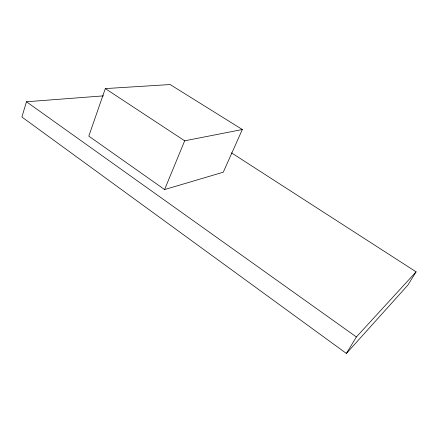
<?xml version="1.0" encoding="UTF-8"?>
<svg xmlns="http://www.w3.org/2000/svg" width="438" height="438" viewBox="0 0 438 438"><rect width="100%" height="100%" fill="white"/><g stroke="black" fill="none" stroke-linecap="round" stroke-linejoin="round"><path stroke-width="0.66" d="M103.45 95.873L26.461 101.764L21.9 117.017L346.409 353.455L407.844 285.16L416.1 271.839L231.478 152.846M105.312 88.591L88.81 136.141L164.595 189.561L223.26 172.211L242.334 129.522L170.13 84.545L105.312 88.591L184.677 140.817L242.334 129.522M164.595 189.561L184.677 140.817M346.409 353.455L356.379 336.97L416.1 271.839M26.461 101.764L356.379 336.97"/></g></svg>
